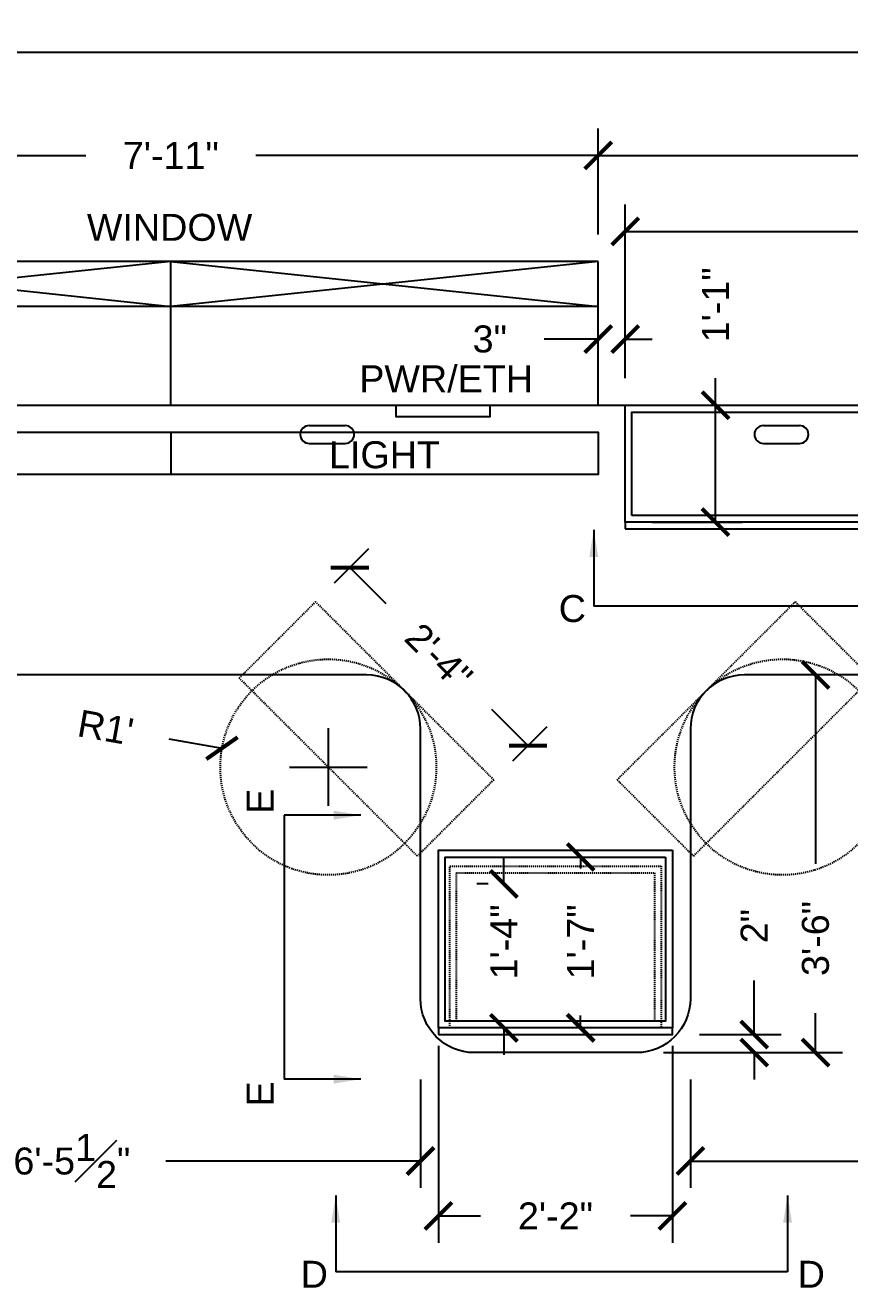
# Model space of a CAD drawing. Header units: inches. Extents: x -279 to 1033, y -836 to 289.
# Drawn here: x 579 to 670.6, y 148.5 to 288.9 of the extents above; entities that cross this region are included whole.
import ezdxf

# ---------------------------------------------------------------- set-up
doc = ezdxf.new("R2010")
doc.units = ezdxf.units.IN
doc.header["$LTSCALE"] = 0.5
doc.header["$MEASUREMENT"] = 0
doc.header["$PDMODE"] = 34
doc.linetypes.add('HIDDEN', pattern=[0.375, 0.25, -0.125])
doc.layers.get('0').update_dxf_attribs({"color": 1})
for name, color, linetype in [('Book Shelv', 111, 'Continuous'), ('Cabinets', 40, 'Continuous'), ('Cabinets_Hid', 160, 'HIDDEN'), ('Dim', 33, 'Continuous'), ('Hid', 3, 'HIDDEN'), ('Main', 9, 'Continuous'), ('Text', 30, 'Continuous')]:
    doc.layers.add(name, color=color, linetype=linetype)
doc.styles.add('Arial', font='ARIAL.TTF')
doc.styles.get("Standard").update_dxf_attribs({"font": 'simplex.shx'})
doc.dimstyles.get("Standard").update_dxf_attribs({"dimtxt": 0.18, "dimasz": 0.18, "dimexe": 0.0625, "dimexo": 0.0625, "dimgap": 0.09, "dimtad": 0, "dimtih": 1, "dimtoh": 1, "dimdec": 4, "dimzin": 0, "dimdsep": 46, "dimtxsty": 'Standard', "dimcen": 0.09, "dimclrt": 92, "dimadec": 0, "dimazin": 0, "dimtfac": 1, "dimtdec": 4, "dimtofl": 0, "dimtmove": 0, "dimatfit": 3, "dimfxl": 0, "dimtolj": 1, "dimtzin": 0, "dimarcsym": 0})

# ---------------------------------------------------------------- blocks, each defined once
blk = doc.blocks.new('_ArchTick')
at = {"color": 0, "linetype": 'ByBlock', "const_width": 0.15}
blk.add_lwpolyline([(-0.5, -0.5), (0.5, 0.5)], dxfattribs=at)
blk = doc.blocks.new('*D1')
at = {"layer": 'Defpoints', "color": 0}
for p in [(867.94, 285.87), (515.44, 246.61), (867.94, 246.61)]:
    blk.add_point(p, dxfattribs=at)
at = {"layer": 'Dim', "color": 0, "lineweight": -2}
for p, q in [((515.44, 249.61), (515.44, 288.87)), ((867.94, 249.61), (867.94, 288.87)), ((515.44, 285.87), (680.04, 285.87)), ((867.94, 285.87), (703.33, 285.87))]:
    blk.add_line(p, q, dxfattribs=at)
at = {"layer": 'Dim', "color": 0, "lineweight": -2, "xscale": 3, "yscale": 3, "zscale": 3, "rotation": 180}
blk.add_blockref('_ArchTick', (515.44, 285.87), dxfattribs=at)
at = {"layer": 'Dim', "color": 0, "lineweight": -2, "xscale": 3, "yscale": 3, "zscale": 3}
blk.add_blockref('_ArchTick', (867.94, 285.87), dxfattribs=at)
at = {"layer": 'Dim', "color": 92, "insert": (691.69, 285.87), "char_height": 3, "attachment_point": 5, "style": 'Arial'}
blk.add_mtext('\\A1;29\'-4{\\H1.000000x;\\S1#2;}"', dxfattribs=at)
blk = doc.blocks.new('*D10')
at = {"layer": 'Defpoints', "color": 0}
for p in [(642.69, 274.4), (547.69, 262.61), (642.69, 262.61)]:
    blk.add_point(p, dxfattribs=at)
at = {"layer": 'Dim', "color": 0, "lineweight": -2}
for p, q in [((547.69, 265.61), (547.69, 277.4)), ((642.69, 265.61), (642.69, 277.4)), ((547.69, 274.4), (585.73, 274.4)), ((642.69, 274.4), (604.65, 274.4))]:
    blk.add_line(p, q, dxfattribs=at)
at = {"layer": 'Dim', "color": 0, "lineweight": -2, "xscale": 3, "yscale": 3, "zscale": 3, "rotation": 180}
blk.add_blockref('_ArchTick', (547.69, 274.4), dxfattribs=at)
at = {"layer": 'Dim', "color": 0, "lineweight": -2, "xscale": 3, "yscale": 3, "zscale": 3}
blk.add_blockref('_ArchTick', (642.69, 274.4), dxfattribs=at)
at = {"layer": 'Dim', "color": 92, "insert": (595.19, 274.4), "char_height": 3, "attachment_point": 5, "style": 'Arial'}
blk.add_mtext('\\A1;7\'-11"', dxfattribs=at)
blk = doc.blocks.new('*D11')
at = {"layer": 'Defpoints', "color": 0}
for p in [(740.44, 274.4), (642.69, 262.61), (740.44, 262.61)]:
    blk.add_point(p, dxfattribs=at)
at = {"layer": 'Dim', "color": 0, "lineweight": -2}
for p, q in [((642.69, 265.61), (642.69, 277.4)), ((740.44, 265.61), (740.44, 277.4)), ((642.69, 274.4), (680.63, 274.4)), ((740.44, 274.4), (702.49, 274.4))]:
    blk.add_line(p, q, dxfattribs=at)
at = {"layer": 'Dim', "color": 0, "lineweight": -2, "xscale": 3, "yscale": 3, "zscale": 3, "rotation": 180}
blk.add_blockref('_ArchTick', (642.69, 274.4), dxfattribs=at)
at = {"layer": 'Dim', "color": 0, "lineweight": -2, "xscale": 3, "yscale": 3, "zscale": 3}
blk.add_blockref('_ArchTick', (740.44, 274.4), dxfattribs=at)
at = {"layer": 'Dim', "color": 92, "insert": (691.56, 274.4), "char_height": 3, "attachment_point": 5, "style": 'Arial'}
blk.add_mtext('\\A1;8\'-1{\\H1.000000x;\\S3#4;}"', dxfattribs=at)
blk = doc.blocks.new('*D15')
at = {"layer": 'Defpoints', "color": 0}
for p in [(622.94, 174.61), (545.44, 162.55), (545.44, 150.61)]:
    blk.add_point(p, dxfattribs=at)
at = {"layer": 'Dim', "color": 0, "lineweight": -2}
for p, q in [((622.94, 171.61), (622.94, 159.55)), ((545.44, 153.61), (545.44, 165.55)), ((545.44, 162.55), (573.72, 162.55)), ((622.94, 162.55), (594.65, 162.55))]:
    blk.add_line(p, q, dxfattribs=at)
at = {"layer": 'Dim', "color": 0, "lineweight": -2, "xscale": 3, "yscale": 3, "zscale": 3, "rotation": 180}
blk.add_blockref('_ArchTick', (545.44, 162.55), dxfattribs=at)
at = {"layer": 'Dim', "color": 0, "lineweight": -2, "xscale": 3, "yscale": 3, "zscale": 3}
blk.add_blockref('_ArchTick', (622.94, 162.55), dxfattribs=at)
at = {"layer": 'Dim', "color": 92, "insert": (584.19, 162.55), "char_height": 3, "attachment_point": 5, "style": 'Arial'}
blk.add_mtext('\\A1;6\'-5{\\H1.000000x;\\S1#2;}"', dxfattribs=at)
blk = doc.blocks.new('*D17')
at = {"layer": 'Defpoints', "color": 0}
for p in [(652.94, 174.61), (730.44, 174.61), (652.94, 162.55)]:
    blk.add_point(p, dxfattribs=at)
at = {"layer": 'Dim', "color": 0, "lineweight": -2}
for p, q in [((652.94, 171.61), (652.94, 159.55)), ((730.44, 171.61), (730.44, 159.55)), ((652.94, 162.55), (681.22, 162.55)), ((730.44, 162.55), (702.15, 162.55))]:
    blk.add_line(p, q, dxfattribs=at)
at = {"layer": 'Dim', "color": 0, "lineweight": -2, "xscale": 3, "yscale": 3, "zscale": 3, "rotation": 180}
blk.add_blockref('_ArchTick', (652.94, 162.55), dxfattribs=at)
at = {"layer": 'Dim', "color": 0, "lineweight": -2, "xscale": 3, "yscale": 3, "zscale": 3}
blk.add_blockref('_ArchTick', (730.44, 162.55), dxfattribs=at)
at = {"layer": 'Dim', "color": 92, "insert": (691.69, 162.55), "char_height": 3, "attachment_point": 5, "style": 'Arial'}
blk.add_mtext('\\A1;6\'-5{\\H1.000000x;\\S1#2;}"', dxfattribs=at)
blk = doc.blocks.new('*D164')
at = {"layer": 'Defpoints', "color": 0}
for p in [(95.84, -21.86), (119.45, -37.85), (115.64, -41.66)]:
    blk.add_point(p, dxfattribs=at)
at = {"layer": 'Dim', "color": 0, "lineweight": -2}
for p, q in [((97.96, -19.74), (101.77, -15.93)), ((99.65, -18.05), (103.65, -22.06)), ((119.45, -37.85), (115.44, -33.85)), ((117.76, -39.54), (121.57, -35.73))]:
    blk.add_line(p, q, dxfattribs=at)
at = {"layer": 'Dim', "color": 0, "lineweight": -2, "xscale": 3, "yscale": 3, "zscale": 3}
for p, rotation in [((99.65, -18.05), 135.0000000000002), ((119.45, -37.85), 315.0000000000002)]:
    blk.add_blockref('_ArchTick', p, dxfattribs=dict(at, rotation=rotation))
at = {"layer": 'Dim', "color": 92, "insert": (109.55, -27.95), "char_height": 3, "attachment_point": 5, "rotation": 315, "style": 'Arial'}
blk.add_mtext('\\A1;2\'-4"', dxfattribs=at)
blk = doc.blocks.new('*D165')
at = {"layer": 'Defpoints', "color": 0}
for p in [(85.44, -38.14), (97.26, -40.24)]:
    blk.add_point(p, dxfattribs=at)
at = {"layer": 'Dim', "color": 0, "lineweight": -2}
for p, q in [((97.26, -44.56), (97.26, -35.92)), ((79.54, -37.09), (85.44, -38.14)), ((92.94, -40.24), (101.58, -40.24))]:
    blk.add_line(p, q, dxfattribs=at)
at = {"layer": 'Dim', "color": 0, "lineweight": -2, "xscale": 3, "yscale": 3, "zscale": 3, "rotation": 349.9126041629724}
blk.add_blockref('_ArchTick', (85.44, -38.14), dxfattribs=at)
at = {"layer": 'Dim', "color": 92, "insert": (72.51, -35.84), "char_height": 3, "attachment_point": 5, "rotation": 349.9126, "style": 'Arial'}
blk.add_mtext("\\A1;R1'", dxfattribs=at)
blk = doc.blocks.new('*D144')
at = {"layer": 'Defpoints', "color": 0}
for p in [(222, 19.33), (130.25, 0), (222, 0)]:
    blk.add_point(p, dxfattribs=at)
at = {"layer": 'Dim', "color": 0, "lineweight": -2}
for p, q in [((130.25, 3), (130.25, 22.33)), ((222, 3), (222, 22.33)), ((130.25, 19.33), (165.21, 19.33)), ((222, 19.33), (187.04, 19.33))]:
    blk.add_line(p, q, dxfattribs=at)
at = {"layer": 'Dim', "color": 0, "lineweight": -2, "xscale": 3, "yscale": 3, "zscale": 3, "rotation": 180}
blk.add_blockref('_ArchTick', (130.25, 19.33), dxfattribs=at)
at = {"layer": 'Dim', "color": 0, "lineweight": -2, "xscale": 3, "yscale": 3, "zscale": 3}
blk.add_blockref('_ArchTick', (222, 19.33), dxfattribs=at)
at = {"layer": 'Dim', "color": 92, "insert": (176.13, 19.33), "char_height": 3, "attachment_point": 5, "style": 'Arial'}
blk.add_mtext('\\A1;7\'-7{\\H1.000000x;\\S3#4;}"', dxfattribs=at)
blk = doc.blocks.new('*D145')
at = {"layer": 'Defpoints', "color": 0}
for p in [(130.25, 0), (140.29, 0), (130.25, -13)]:
    blk.add_point(p, dxfattribs=at)
at = {"layer": 'Dim', "color": 0, "lineweight": -2}
for p, q in [((140.29, 0), (140.29, 3)), ((133.25, 0), (143.29, 0)), ((140.29, -13), (140.29, 0)), ((133.25, -13), (143.29, -13))]:
    blk.add_line(p, q, dxfattribs=at)
at = {"layer": 'Dim', "color": 0, "lineweight": -2, "xscale": 3, "yscale": 3, "zscale": 3}
for p, rotation in [((140.29, 0), 90), ((140.29, -13), 270)]:
    blk.add_blockref('_ArchTick', p, dxfattribs=dict(at, rotation=rotation))
at = {"layer": 'Dim', "color": 92, "insert": (140.29, 11.17), "char_height": 3, "attachment_point": 5, "rotation": 90, "style": 'Arial'}
blk.add_mtext('\\A1;1\'-1"', dxfattribs=at)
blk = doc.blocks.new('*D59')
at = {"layer": 'Defpoints', "color": 0}
for p in [(666.85, 216.61), (646.94, 174.61), (666.85, 174.61)]:
    blk.add_point(p, dxfattribs=at)
at = {"layer": 'Dim', "color": 0, "lineweight": -2}
for p, q in [((666.85, 216.61), (666.85, 195.61)), ((666.85, 174.61), (666.85, 178.99)), ((649.94, 174.61), (669.85, 174.61))]:
    blk.add_line(p, q, dxfattribs=at)
at = {"layer": 'Dim', "color": 0, "lineweight": -2, "xscale": 3, "yscale": 3, "zscale": 3}
for p, rotation in [((666.85, 216.61), 90), ((666.85, 174.61), 270)]:
    blk.add_blockref('_ArchTick', p, dxfattribs=dict(at, rotation=rotation))
at = {"layer": 'Dim', "color": 92, "insert": (666.85, 187.3), "char_height": 3, "attachment_point": 5, "rotation": 90, "style": 'Arial'}
blk.add_mtext('\\A1;3\'-6"', dxfattribs=at)
blk = doc.blocks.new('*D60')
at = {"layer": 'Defpoints', "color": 0}
for p in [(624.94, 178.36), (650.94, 178.36), (624.94, 156.44)]:
    blk.add_point(p, dxfattribs=at)
at = {"layer": 'Dim', "color": 0, "lineweight": -2}
for p, q in [((624.94, 175.36), (624.94, 153.44)), ((650.94, 175.36), (650.94, 153.44)), ((624.94, 156.44), (629.6, 156.44)), ((650.94, 156.44), (646.27, 156.44))]:
    blk.add_line(p, q, dxfattribs=at)
at = {"layer": 'Dim', "color": 0, "lineweight": -2, "xscale": 3, "yscale": 3, "zscale": 3, "rotation": 180}
blk.add_blockref('_ArchTick', (624.94, 156.44), dxfattribs=at)
at = {"layer": 'Dim', "color": 0, "lineweight": -2, "xscale": 3, "yscale": 3, "zscale": 3}
blk.add_blockref('_ArchTick', (650.94, 156.44), dxfattribs=at)
at = {"layer": 'Dim', "color": 92, "insert": (637.94, 156.44), "char_height": 3, "attachment_point": 5, "style": 'Arial'}
blk.add_mtext('\\A1;2\'-2"', dxfattribs=at)
blk = doc.blocks.new('*D58')
at = {"layer": 'Defpoints', "color": 0}
for p in [(637.94, 196.36), (640.74, 196.36), (640.74, 177.36)]:
    blk.add_point(p, dxfattribs=at)
at = {"layer": 'Dim', "color": 0, "lineweight": -2}
for p, q in [((640.74, 196.36), (640.74, 195.08)), ((640.94, 196.36), (643.74, 196.36)), ((640.74, 177.36), (640.74, 178.75))]:
    blk.add_line(p, q, dxfattribs=at)
at = {"layer": 'Dim', "color": 0, "lineweight": -2, "xscale": 3, "yscale": 3, "zscale": 3}
for p, rotation in [((640.74, 196.36), 90), ((640.74, 177.36), 270)]:
    blk.add_blockref('_ArchTick', p, dxfattribs=dict(at, rotation=rotation))
at = {"layer": 'Dim', "color": 92, "insert": (640.74, 186.92), "char_height": 3, "attachment_point": 5, "rotation": 90, "style": 'Arial'}
blk.add_mtext('\\A1;1\'-7"', dxfattribs=at)
blk = doc.blocks.new('*D61')
at = {"layer": 'Defpoints', "color": 0}
for p in [(632.21, 193.36), (633.46, 193.36), (632.21, 177.36)]:
    blk.add_point(p, dxfattribs=at)
at = {"layer": 'Dim', "color": 0, "lineweight": -2}
for p, q in [((632.21, 193.36), (632.21, 196.36)), ((630.46, 193.36), (629.21, 193.36)), ((632.21, 177.36), (632.21, 174.36))]:
    blk.add_line(p, q, dxfattribs=at)
at = {"layer": 'Dim', "color": 0, "lineweight": -2, "xscale": 3, "yscale": 3, "zscale": 3}
for p, rotation in [((632.21, 193.36), 270), ((632.21, 177.36), 90)]:
    blk.add_blockref('_ArchTick', p, dxfattribs=dict(at, rotation=rotation))
at = {"layer": 'Dim', "color": 92, "insert": (632.21, 186.92), "char_height": 3, "attachment_point": 5, "rotation": 90, "style": 'Arial'}
blk.add_mtext('\\A1;1\'-4"', dxfattribs=at)
blk = doc.blocks.new('*D109')
at = {"layer": 'Defpoints', "color": 0}
for p in [(650.94, 176.61), (660.02, 176.61), (646.94, 174.61)]:
    blk.add_point(p, dxfattribs=at)
at = {"layer": 'Dim', "color": 0, "lineweight": -2}
for p, q in [((660.02, 176.61), (660.02, 182.61)), ((653.94, 176.61), (663.02, 176.61)), ((649.94, 174.61), (663.02, 174.61)), ((660.02, 174.61), (660.02, 171.61))]:
    blk.add_line(p, q, dxfattribs=at)
at = {"layer": 'Dim', "color": 0, "lineweight": -2, "xscale": 3, "yscale": 3, "zscale": 3}
for p, rotation in [((660.02, 176.61), 270), ((660.02, 174.61), 90)]:
    blk.add_blockref('_ArchTick', p, dxfattribs=dict(at, rotation=rotation))
at = {"layer": 'Dim', "color": 92, "insert": (660.02, 188.67), "char_height": 3, "attachment_point": 5, "rotation": 90, "style": 'Arial'}
blk.add_mtext('\\A1;2"', dxfattribs=at)
blk = doc.blocks.new('*D114')
at = {"color": 0, "lineweight": -2}
for p, q in [((642.69, 249.61), (642.69, 256.96)), ((645.69, 249.61), (645.69, 256.96)), ((642.69, 253.96), (636.69, 253.96)), ((645.69, 253.96), (648.69, 253.96))]:
    blk.add_line(p, q, dxfattribs=at)
at = {"layer": 'Defpoints', "color": 0}
for p in [(642.69, 253.96), (642.69, 246.61), (645.69, 246.61)]:
    blk.add_point(p, dxfattribs=at)
at = {"color": 0, "lineweight": -2, "xscale": 3, "yscale": 3, "zscale": 3}
blk.add_blockref('_ArchTick', (642.69, 253.96), dxfattribs=at)
at = {"color": 0, "lineweight": -2, "xscale": 3, "yscale": 3, "zscale": 3, "rotation": 180}
blk.add_blockref('_ArchTick', (645.69, 253.96), dxfattribs=at)
at = {"color": 92, "insert": (630.64, 253.96), "char_height": 3, "attachment_point": 5, "style": 'Arial'}
blk.add_mtext('\\A1;3"', dxfattribs=at)
blk = doc.blocks.new('A$C0A0263A5')
for p, q in [((-2, 1), (2, 1)), ((-2, -1), (2, -1))]:
    blk.add_line(p, q)
for centre, start, end in [((-2, 0), 90, 270), ((2, 0), 270, 90)]:
    blk.add_arc(centre, 1, start, end)
blk = doc.blocks.new('A$C13043ECE')
for p in [(95.25736, 76.24264), (145.74264, 76.24264)]:
    blk.add_blockref('A$C0A0263A5', p)
blk = doc.blocks.new('A$C21181C39')
at = {"color": 3}
blk.add_lwpolyline([(109.5, -70), (135.5, -70), (135.5, -69.25), (109.5, -69.25)], close=True, dxfattribs=at)
at = {"layer": 'Cabinets'}
for points in [[(135.5, -49.5), (135.5, -69.25), (109.5, -69.25), (109.5, -49.5)], [(134.75, -50.25), (134.75, -68.5), (110.25, -68.5), (110.25, -50.25)]]:
    blk.add_lwpolyline(points, close=True, dxfattribs=at)
at = {"layer": 'Cabinets_Hid'}
for points in [[(134.25, -51.25), (134.25, -69.25), (110.75, -69.25), (110.75, -51.25)], [(133.5, -52), (133.5, -68.5), (111.5, -68.5), (111.5, -52)]]:
    blk.add_lwpolyline(points, close=True, dxfattribs=at)
at = {"layer": 'Hid'}
for p, q in [((95.84315, -21.85786), (87.35786, -30.34315)), ((115.64214, -41.65685), (95.84315, -21.85786)), ((129.35786, -41.65685), (149.15685, -21.85786)), ((149.15685, -21.85786), (157.64214, -30.34315)), ((107.15685, -50.14214), (87.35786, -30.34315)), ((137.84315, -50.14214), (157.64214, -30.34315)), ((115.64214, -41.65685), (107.15685, -50.14214)), ((129.35786, -41.65685), (137.84315, -50.14214))]:
    blk.add_line(p, q, dxfattribs=at)
for centre in [(97.25736, -40.24264), (147.74264, -40.24264)]:
    blk.add_circle(centre, 12, dxfattribs=at)
at = {"layer": 'Main'}
blk.add_line((0, 0), (352.5, 0), dxfattribs=at)
blk.add_lwpolyline([(352.5, -96), (328.5, -96, -0.414213562), (322.5, -90), (322.5, -36, 0.414213562), (316.5, -30), (251, -30, 0.414213562), (245, -36), (245, -66, -0.414213562), (239, -72), (221, -72, -0.414213562), (215, -66), (215, -36, 0.414213562), (209, -30), (143.5, -30, 0.414213562), (137.5, -36), (137.5, -66, -0.414213562), (131.5, -72), (113.5, -72, -0.414213562), (107.5, -66), (107.5, -36, 0.414213562), (101.5, -30), (36, -30)], format="xyb", dxfattribs=at)
at = {"layer": 'Dim'}
dim = blk.add_aligned_dim(p1=(95.84315, -21.85786), p2=(115.64214, -41.65685), distance=5.37852, dimstyle='Standard', override={"dimscale": 48, "dimtxt": 0.0625, "dimasz": 0.0625, "dimtih": 0, "dimtoh": 0, "dimlunit": 4, "dimtxsty": 'Arial', "dimblk": 'ArchTick', "dimazin": 1, "dimfrac": 1}, dxfattribs=at)
dim.commit()
dim.dimension.update_dxf_attribs({"geometry": '*D164', "text_midpoint": (109.54583, -27.95417)})
dim = blk.add_radius_dim(center=(97.25736, -40.24264), mpoint=(85.44286, -38.14084), dimstyle='Standard', override={"dimscale": 48, "dimtxt": 0.0625, "dimasz": 0.0625, "dimtih": 0, "dimtoh": 0, "dimlunit": 4, "dimtxsty": 'Arial', "dimblk": 'ArchTick', "dimazin": 1, "dimfrac": 1}, dxfattribs=at)
dim.commit()
dim.dimension.update_dxf_attribs({"geometry": '*D165', "text_midpoint": (72.51009, -35.8401)})
blk = doc.blocks.new('A$C1B980FA5')
at = {"layer": 'Book Shelv'}
for points in [[(130.25, -13), (130.25, 0), (222, 0), (222, -13)], [(131, -12.25), (131, -0.75), (221.25, -0.75), (221.25, -12.25)], [(130.25, -13.75), (176.0625, -13.75), (176.0625, -13), (130.25, -13)]]:
    blk.add_lwpolyline(points, close=True, dxfattribs=at)
at = {"layer": 'Dim'}
dim = blk.add_linear_dim(base=(222, 19.33018), p1=(130.25, 0), p2=(222, 0), dimstyle='Standard', override={"dimscale": 48, "dimtxt": 0.0625, "dimasz": 0.0625, "dimtih": 0, "dimtoh": 0, "dimlunit": 4, "dimtxsty": 'Arial', "dimblk": 'ArchTick', "dimazin": 1, "dimfrac": 1}, dxfattribs=at)
dim.commit()
dim.dimension.update_dxf_attribs({"geometry": '*D144', "text_midpoint": (176.125, 19.33018)})
dim = blk.add_linear_dim(base=(140.28893, 0), p1=(130.25, -13), p2=(130.25, 0), angle=90, dimstyle='Standard', override={"dimscale": 48, "dimtxt": 0.0625, "dimasz": 0.0625, "dimtih": 0, "dimtoh": 0, "dimlunit": 4, "dimtxsty": 'Arial', "dimblk": 'ArchTick', "dimazin": 1, "dimfrac": 1}, dxfattribs=at)
dim.commit()
dim.dimension.update_dxf_attribs({"geometry": '*D145', "text_midpoint": (140.28893, 11.16618), "dimtype": 128})

msp = doc.modelspace()

# ---------------------------------------------------------------- linework, layer by layer
for p, q in [((744.81504, 224.24624), (642.19782, 224.24624)), ((607.7974, 201.01717), (607.7974, 171.65226)), ((663.73628, 150.20441), (613.51883, 150.20441))]:
    msp.add_line(p, q)
at = {"layer": 'Main'}
for p, q in [((642.68646, 262.60515), (547.68646, 262.60515)), ((547.68646, 262.60515), (595.18646, 257.60515)), ((595.18646, 262.60515), (547.68646, 257.60515)), ((595.18646, 246.60515), (595.18646, 262.60515)), ((595.18646, 262.60515), (642.68646, 257.60515)), ((642.68646, 262.60515), (595.18646, 257.60515)), ((642.68646, 246.60515), (642.68646, 262.60515)), ((642.68646, 257.60515), (547.68646, 257.60515)), ((515.43646, 246.60515), (867.93646, 246.60515)), ((595.18646, 243.60515), (595.18646, 238.91539))]:
    msp.add_line(p, q, dxfattribs=at)
msp.add_lwpolyline([(620.18646, 246.60515), (620.18646, 245.3572), (630.68646, 245.3572), (630.68646, 246.60515)], dxfattribs=at)
msp.add_lwpolyline([(547.68646, 243.60515), (642.68646, 243.60515), (642.68646, 238.91539), (547.68646, 238.91539)], close=True, dxfattribs=at)

# ---------------------------------------------------------------- block references
for name in ['A$C1B980FA5', 'A$C21181C39']:
    msp.add_blockref(name, (515.43646, 246.60515))
msp.add_blockref('A$C13043ECE', (517.31146, 167.11251), dxfattribs=at)

# ---------------------------------------------------------------- texts
at = {"layer": 'Text', "style": 'Arial'}
for s, p in [('WINDOW', (585.85793, 264.89349)), ('PWR/ETH', (616.13118, 248.04753)), ('LIGHT', (612.76602, 239.59935)), ('C', (638.30126, 222.49449)), ('D', (609.62226, 148.45266)), ('D', (664.85857, 148.45266))]:
    msp.add_text(s, height=3, dxfattribs=at).set_placement(p)
for p in [(606.62312, 201.15639), (606.62312, 168.61531)]:
    msp.add_text('E', height=3, rotation=90, dxfattribs=at).set_placement(p)

# ---------------------------------------------------------------- dimensions: what is measured, and where the dimension line sits
dim = msp.add_linear_dim(base=(642.68646, 253.95647), p1=(645.68646, 246.60515), p2=(642.68646, 246.60515), dimstyle='Standard', override={"dimscale": 48, "dimtxt": 0.0625, "dimasz": 0.0625, "dimtih": 0, "dimtoh": 0, "dimlunit": 4, "dimtxsty": 'Arial', "dimblk": 'ArchTick', "dimazin": 1, "dimfrac": 1})
dim.commit()
dim.dimension.update_dxf_attribs({"geometry": '*D114', "text_midpoint": (630.6434, 253.95647)})
at = {"layer": 'Dim'}
for base, p1, p2, picture, middle in [((867.93646, 285.87034), (515.43646, 246.60515), (867.93646, 246.60515), '*D1', (691.68646, 285.87034)), ((642.68646, 274.40328), (547.68646, 262.60515), (642.68646, 262.60515), '*D10', (595.18646, 274.40328)), ((740.43646, 274.40328), (642.68646, 262.60515), (740.43646, 262.60515), '*D11', (691.56146, 274.40328)), ((624.93646, 156.44342), (650.93646, 178.35515), (624.93646, 178.35515), '*D60', (637.93646, 156.44342)), ((545.43646, 162.55379), (622.93646, 174.60515), (545.43646, 150.60515), '*D15', (584.18646, 162.55379)), ((652.93646, 162.55379), (730.43646, 174.60515), (652.93646, 174.60515), '*D17', (691.68646, 162.55379))]:
    dim = msp.add_linear_dim(base=base, p1=p1, p2=p2, dimstyle='Standard', override={"dimscale": 48, "dimtxt": 0.0625, "dimasz": 0.0625, "dimtih": 0, "dimtoh": 0, "dimlunit": 4, "dimtxsty": 'Arial', "dimblk": 'ArchTick', "dimazin": 1, "dimfrac": 1}, dxfattribs=at)
    dim.commit()
    dim.dimension.update_dxf_attribs({"geometry": picture, "text_midpoint": middle})
for base, p1, p2, picture, middle in [((666.84922, 174.60515), (666.84922, 216.60515), (646.93646, 174.60515), '*D59', (666.84922, 187.2988)), ((640.74375, 196.35515), (640.74375, 177.35515), (637.93646, 196.35515), '*D58', (640.74375, 186.91652)), ((632.21354, 193.35515), (632.21354, 177.35515), (633.46354, 193.35515), '*D61', (632.21354, 186.91652)), ((660.01877, 176.60515), (646.93646, 174.60515), (650.93646, 176.60515), '*D109', (660.01877, 188.67481))]:
    dim = msp.add_linear_dim(base=base, p1=p1, p2=p2, angle=90, dimstyle='Standard', override={"dimscale": 48, "dimtxt": 0.0625, "dimasz": 0.0625, "dimtih": 0, "dimtoh": 0, "dimlunit": 4, "dimtxsty": 'Arial', "dimblk": 'ArchTick', "dimazin": 1, "dimfrac": 1}, dxfattribs=at)
    dim.commit()
    dim.dimension.update_dxf_attribs({"geometry": picture, "text_midpoint": middle, "dimtype": 160})

# ---------------------------------------------------------------- leaders
for points in [[(642.19782, 232.7458), (642.19782, 224.24624)], [(616.29696, 201.01717), (607.7974, 201.01717)], [(616.29696, 171.65226), (607.7974, 171.65226)], [(613.51883, 158.70397), (613.51883, 150.20441)], [(663.73628, 158.70397), (663.73628, 150.20441)]]:
    msp.add_leader(points, dimstyle='Standard', override={"dimscale": 48, "dimtxt": 0.0625, "dimasz": 0.0625, "dimgap": 0.09, "dimtad": 0, "dimtih": 0, "dimtoh": 0, "dimlunit": 4, "dimtxsty": 'Arial', "dimazin": 1, "dimfrac": 1})

doc.saveas('drawing.dxf')
